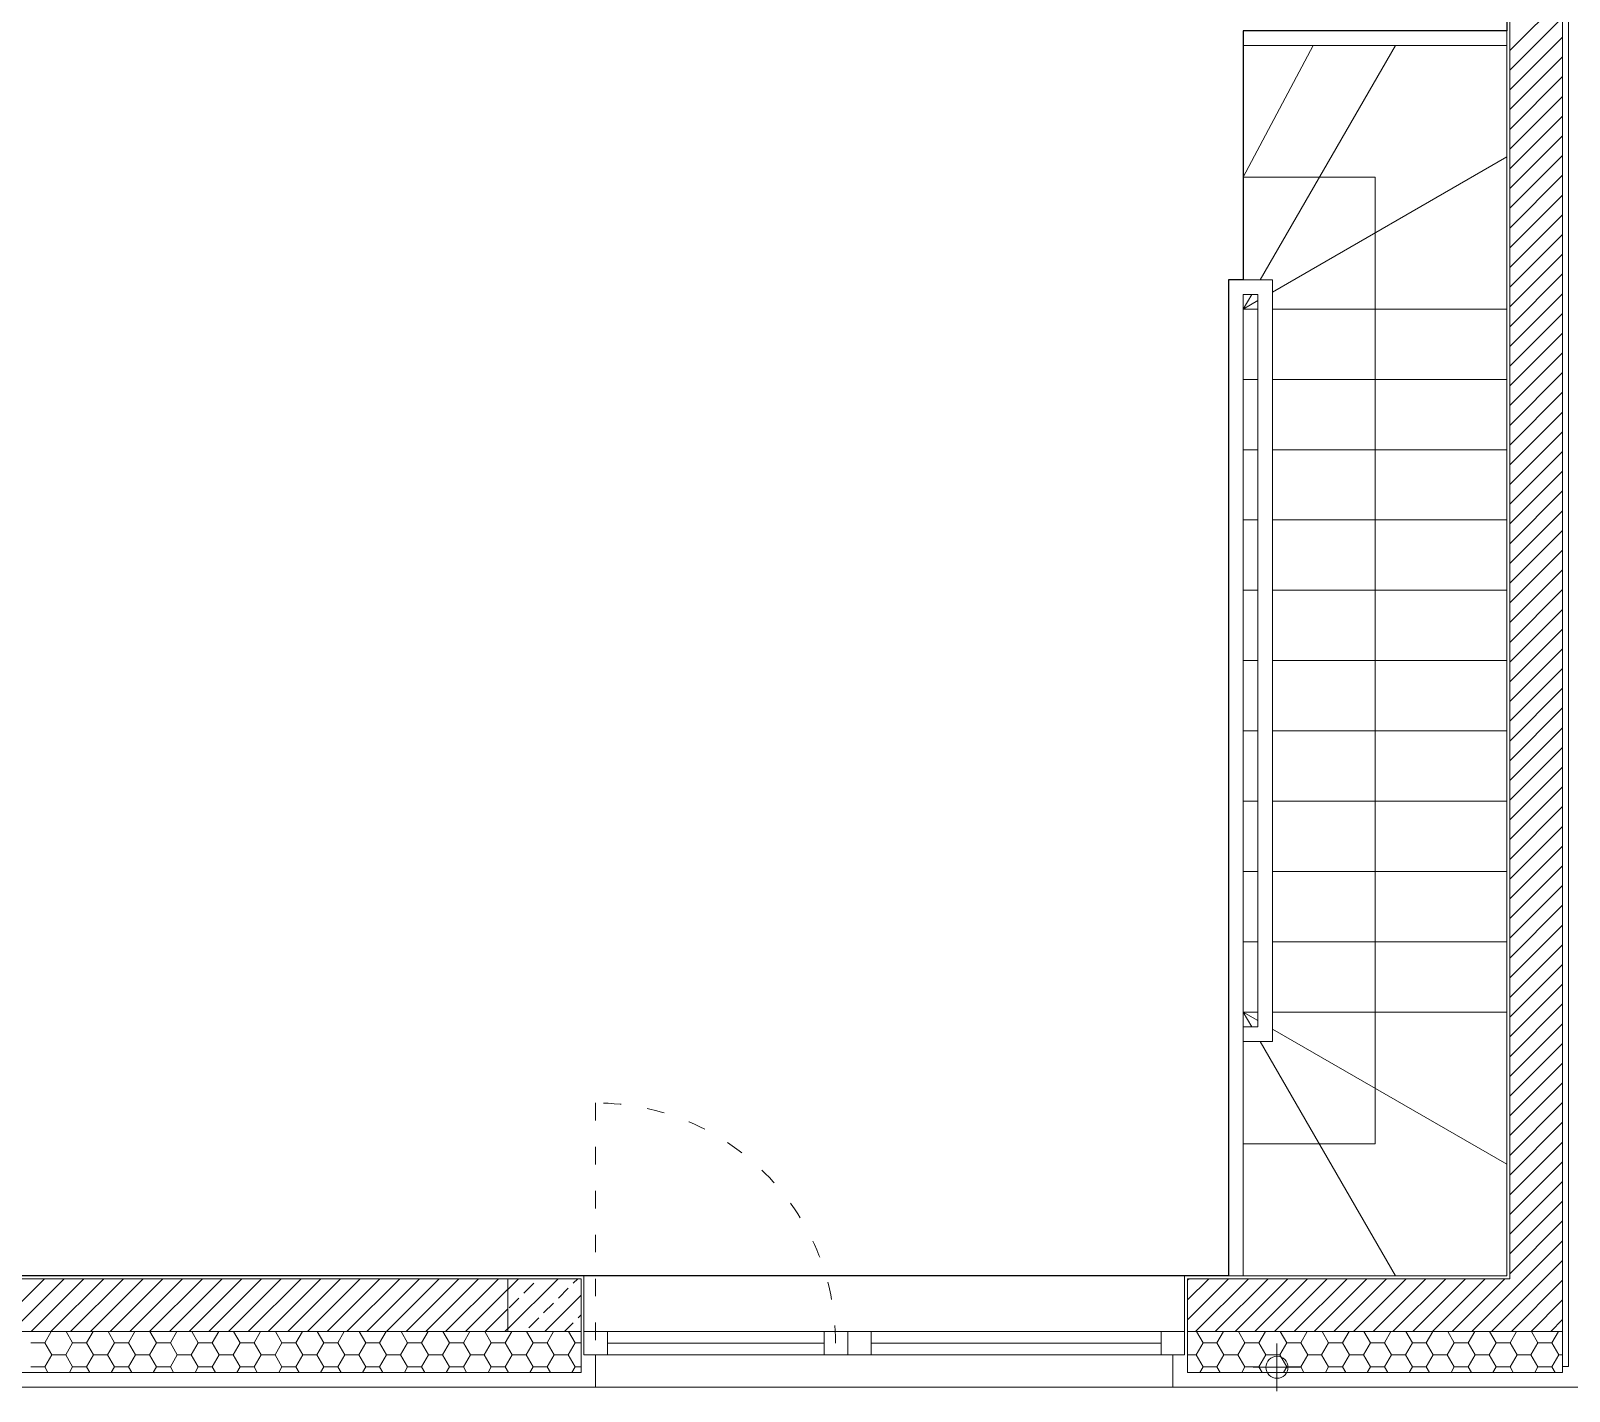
# Model space of a CAD drawing. Header units: millimetres. Extents: x 1780 to 154263, y -7240 to 17216.
# Drawn here: x 151126 to 151651, y 3004 to 3468 of the extents above; entities that cross this region are included whole.
import ezdxf

# ---------------------------------------------------------------- set-up
doc = ezdxf.new("R2010")
doc.units = ezdxf.units.MM
doc.linetypes.add('ACAD_ISO03W100', pattern=[30, 12, -18])
for name, color, linetype, lineweight in [('2d_SX_gruba przekroje', 90, 'Continuous', 20), ('2d_SX_instalacje - kanalizacja opadowa', 130, 'Continuous', 5), ('2d_SX_oznaczenia', 40, 'Continuous', 0), ('2d_SX_stolarka okienna', 5, 'Continuous', 5), ('2d_SX_szraf', 251, 'Continuous', 0), ('2d_SX_warstwy', 181, 'Continuous', 9), ('2d_SX_widok', 10, 'Continuous', 9)]:
    doc.layers.add(name, color=color, linetype=linetype, lineweight=lineweight)
doc.layers.add('2d_SX_powierzchnia', color=251, linetype='Continuous', plot=False)
doc.layers.add('2d_SX_rewizja 18 września', color=210, linetype='Continuous')

# ---------------------------------------------------------------- blocks, each defined once
blk = doc.blocks.new('2p bc')
at = {"layer": '2d_SX_gruba przekroje', "color": 8}
for p, q in [((108501, 1290.67), (108501, 2041.67)), ((107715, 1290.67), (108186, 1290.67)), ((108186, 1290.67), (108186, 1263.67)), ((108391, 1263.67), (108391, 1290.67)), ((108391, 1290.67), (108501, 1290.67)), ((108190, 1263.67), (108186, 1263.67)), ((108190, 1252.67), (108190, 1263.67)), ((108387, 1252.67), (108387, 1263.67)), ((108387, 1263.67), (108391, 1263.67)), ((108186, 1252.67), (107677, 1252.67)), ((108186, 1252.67), (108190, 1252.67)), ((108391, 1252.67), (108387, 1252.67)), ((108522.5, 1252.67), (108391, 1252.67))]:
    blk.add_line(p, q, dxfattribs=at)
at = {"layer": '2d_SX_instalacje - kanalizacja opadowa', "color": 8}
for points in [[(108422.5, 1251.25), (108422.5, 1267.59)], [(108430.67, 1259.42), (108414.33, 1259.42)]]:
    blk.add_lwpolyline(points, dxfattribs=at)
blk.add_circle((108422.5, 1259.42), 3.75, dxfattribs=at)
at = {"layer": '2d_SX_oznaczenia', "color": 8, "ltscale": 0.5}
for p, q in [((108411, 1665.67), (108434.89, 1710.67)), ((108456, 1665.67), (108411, 1665.67)), ((108456, 1335.67), (108456, 1665.67)), ((108411, 1335.67), (108456, 1335.67))]:
    blk.add_line(p, q, dxfattribs=at)
at = {"layer": '2d_SX_powierzchnia', "color": 8}
for p, q in [((108501, 2041.67), (108501, 1715.67)), ((108501, 1715.67), (108411, 1715.67)), ((108411, 1715.67), (108411, 1630.67)), ((108411, 1630.67), (108406, 1630.67)), ((108406, 1630.67), (108406, 1290.67)), ((108406, 1290.67), (107715, 1290.67))]:
    blk.add_line(p, q, dxfattribs=at)
at = {"layer": '2d_SX_stolarka okienna', "color": 8, "linetype": 'ACAD_ISO03W100', "ltscale": 0.5}
blk.add_line((108190, 1349.67), (108190, 1267.67), dxfattribs=at)
at = {"layer": '2d_SX_stolarka okienna', "color": 8}
for points in [[(108186, 1271.67), (108194, 1271.67), (108194, 1263.67), (108186, 1263.67), (108186, 1271.67)], [(108194, 1271.67), (108194, 1263.67), (108268, 1263.67), (108268, 1271.67)], [(108276, 1271.67), (108268, 1271.67), (108268, 1263.67), (108276, 1263.67), (108276, 1271.67)], [(108276, 1271.67), (108284, 1271.67), (108284, 1263.67), (108276, 1263.67), (108276, 1271.67)], [(108383, 1271.67), (108383, 1263.67), (108284, 1263.67), (108284, 1271.67)], [(108391, 1271.67), (108383, 1271.67), (108383, 1263.67), (108391, 1263.67), (108391, 1271.67)]]:
    blk.add_lwpolyline(points, close=True, dxfattribs=at)
for points in [[(108194, 1267.67), (108268, 1267.67)], [(108383, 1267.67), (108284, 1267.67)]]:
    blk.add_lwpolyline(points, dxfattribs=at)
at = {"layer": '2d_SX_stolarka okienna', "color": 8, "linetype": 'ACAD_ISO03W100', "ltscale": 0.5}
blk.add_arc((108189.83, 1267.6), 82.07, 0.0486, 89.8832, dxfattribs=at)
at = {"layer": '2d_SX_szraf', "color": 8, "linetype": 'Continuous'}
for p, q in [((108502, 1708.95), (108520, 1726.95)), ((108502, 1702.22), (108520, 1720.22)), ((108502, 1695.48), (108520, 1713.48)), ((108502, 1688.75), (108520, 1706.75)), ((108502, 1682.01), (108520, 1700.01)), ((108502, 1675.28), (108520, 1693.28)), ((108502, 1668.54), (108520, 1686.54)), ((108502, 1661.81), (108520, 1679.81)), ((108502, 1655.07), (108520, 1673.07)), ((108502, 1648.34), (108520, 1666.34)), ((108502, 1641.6), (108520, 1659.6)), ((108502, 1634.87), (108520, 1652.87)), ((108502, 1628.13), (108520, 1646.13)), ((108502, 1621.4), (108520, 1639.4)), ((108502, 1614.66), (108520, 1632.66)), ((108502, 1607.92), (108520, 1625.92)), ((108502, 1601.19), (108520, 1619.19)), ((108502, 1594.45), (108520, 1612.45)), ((108502, 1587.72), (108520, 1605.72)), ((108502, 1580.98), (108520, 1598.98)), ((108502, 1574.25), (108520, 1592.25)), ((108502, 1567.51), (108520, 1585.51)), ((108502, 1560.78), (108520, 1578.78)), ((108502, 1554.04), (108520, 1572.04)), ((108502, 1547.31), (108520, 1565.31)), ((108502, 1540.57), (108520, 1558.57)), ((108502, 1533.84), (108520, 1551.84)), ((108502, 1527.1), (108520, 1545.1)), ((108502, 1520.37), (108520, 1538.37)), ((108502, 1513.63), (108520, 1531.63)), ((108502, 1506.9), (108520, 1524.9)), ((108502, 1500.16), (108520, 1518.16)), ((108502, 1493.43), (108520, 1511.43)), ((108502, 1486.69), (108520, 1504.69)), ((108502, 1479.96), (108520, 1497.96)), ((108502, 1473.22), (108520, 1491.22)), ((108502, 1466.49), (108520, 1484.49)), ((108502, 1459.75), (108520, 1477.75)), ((108502, 1453.02), (108520, 1471.02)), ((108502, 1446.28), (108520, 1464.28)), ((108502, 1439.55), (108520, 1457.55)), ((108502, 1432.81), (108520, 1450.81)), ((108502, 1426.07), (108520, 1444.07)), ((108502, 1419.34), (108520, 1437.34)), ((108502, 1412.6), (108520, 1430.6)), ((108502, 1405.87), (108520, 1423.87)), ((108502, 1399.13), (108520, 1417.13)), ((108502, 1392.4), (108520, 1410.4)), ((108502, 1385.66), (108520, 1403.66)), ((108502, 1378.93), (108520, 1396.93)), ((108502, 1372.19), (108520, 1390.19)), ((108502, 1365.46), (108520, 1383.46)), ((108502, 1358.72), (108520, 1376.72)), ((108502, 1351.99), (108520, 1369.99)), ((108502, 1345.25), (108520, 1363.25)), ((108502, 1338.52), (108520, 1356.52)), ((108502, 1331.78), (108520, 1349.78)), ((108502, 1325.05), (108520, 1343.05)), ((108502, 1318.31), (108520, 1336.31)), ((108502, 1311.58), (108520, 1329.58)), ((108502, 1304.84), (108520, 1322.84)), ((108502, 1298.11), (108520, 1316.11)), ((108502, 1291.37), (108520, 1309.37)), ((108489.03, 1271.67), (108520, 1302.64)), ((108495.76, 1271.67), (108520, 1295.9)), ((107983.89, 1271.67), (108001.89, 1289.67)), ((107990.63, 1271.67), (108008.63, 1289.67)), ((107997.36, 1271.67), (108015.36, 1289.67)), ((108004.1, 1271.67), (108022.1, 1289.67)), ((108010.83, 1271.67), (108028.83, 1289.67)), ((108017.57, 1271.67), (108035.57, 1289.67)), ((108024.3, 1271.67), (108042.3, 1289.67)), ((108031.04, 1271.67), (108049.04, 1289.67)), ((108037.77, 1271.67), (108055.77, 1289.67)), ((108044.51, 1271.67), (108062.51, 1289.67)), ((108051.24, 1271.67), (108069.24, 1289.67)), ((108057.98, 1271.67), (108075.98, 1289.67)), ((108064.71, 1271.67), (108082.71, 1289.67)), ((108071.45, 1271.67), (108089.45, 1289.67)), ((108078.18, 1271.67), (108096.18, 1289.67)), ((108084.92, 1271.67), (108102.92, 1289.67)), ((108091.65, 1271.67), (108109.65, 1289.67)), ((108098.39, 1271.67), (108116.39, 1289.67)), ((108105.12, 1271.67), (108123.12, 1289.67)), ((108111.86, 1271.67), (108129.86, 1289.67)), ((108118.59, 1271.67), (108136.59, 1289.67)), ((108125.33, 1271.67), (108143.33, 1289.67)), ((108132.06, 1271.67), (108150.06, 1289.67)), ((108138.8, 1271.67), (108156.8, 1289.67)), ((108160, 1285.97), (108163.69, 1289.67)), ((108160, 1272.5), (108177.17, 1289.67)), ((108165.5, 1284.74), (108168.87, 1288.11)), ((108177.29, 1283.05), (108180.66, 1286.42)), ((108182.34, 1288.11), (108183.9, 1289.67)), ((108392, 1289.13), (108392.53, 1289.67)), ((108392, 1282.4), (108399.27, 1289.67)), ((108392, 1275.66), (108406, 1289.67)), ((108394.74, 1271.67), (108412.74, 1289.67)), ((108401.47, 1271.67), (108419.47, 1289.67)), ((108408.21, 1271.67), (108426.21, 1289.67)), ((108414.94, 1271.67), (108432.94, 1289.67)), ((108421.68, 1271.67), (108439.68, 1289.67)), ((108428.41, 1271.67), (108446.41, 1289.67)), ((108435.15, 1271.67), (108453.15, 1289.67)), ((108441.88, 1271.67), (108459.88, 1289.67)), ((108448.62, 1271.67), (108466.62, 1289.67)), ((108455.35, 1271.67), (108473.35, 1289.67)), ((108462.09, 1271.67), (108480.09, 1289.67)), ((108468.82, 1271.67), (108486.82, 1289.67)), ((108475.56, 1271.67), (108493.56, 1289.67)), ((108482.29, 1271.67), (108500.29, 1289.67)), ((108502.5, 1271.67), (108520, 1289.17)), ((108145.53, 1271.67), (108160, 1286.13)), ((108160.45, 1279.69), (108163.82, 1283.05)), ((108172.24, 1278), (108175.6, 1281.37)), ((108172.64, 1271.67), (108185, 1284.03)), ((108509.24, 1271.67), (108520, 1282.43)), ((108152.27, 1271.67), (108160, 1279.4)), ((108167.18, 1272.95), (108170.55, 1276.32)), ((108184.02, 1276.32), (108185, 1277.29)), ((108001.98, 1267.82), (108004.2, 1271.67)), ((108011.51, 1267.82), (108009.29, 1271.67)), ((108016.27, 1267.82), (108018.49, 1271.67)), ((108025.8, 1267.82), (108023.58, 1271.67)), ((108030.56, 1267.82), (108032.78, 1271.67)), ((108040.08, 1267.82), (108037.86, 1271.67)), ((108044.85, 1267.82), (108047.07, 1271.67)), ((108054.37, 1267.82), (108052.15, 1271.67)), ((108059.13, 1267.82), (108061.35, 1271.67)), ((108068.66, 1267.82), (108066.44, 1271.67)), ((108073.42, 1267.82), (108075.64, 1271.67)), ((108082.95, 1267.82), (108080.73, 1271.67)), ((108087.71, 1267.82), (108089.93, 1271.67)), ((108097.23, 1267.82), (108095.01, 1271.67)), ((108102, 1267.82), (108104.22, 1271.67)), ((108111.52, 1267.82), (108109.3, 1271.67)), ((108116.28, 1267.82), (108118.5, 1271.67)), ((108125.81, 1267.82), (108123.59, 1271.67)), ((108130.57, 1267.82), (108132.79, 1271.67)), ((108140.1, 1267.82), (108137.88, 1271.67)), ((108144.86, 1267.82), (108147.08, 1271.67)), ((108154.38, 1267.82), (108152.16, 1271.67)), ((108159.01, 1271.67), (108160, 1272.66)), ((108159.15, 1267.82), (108161.37, 1271.67)), ((108168.67, 1267.82), (108166.45, 1271.67)), ((108173.43, 1267.82), (108175.65, 1271.67)), ((108179.37, 1271.67), (108182.34, 1274.64)), ((108182.96, 1267.82), (108180.74, 1271.67)), ((108397.27, 1267.82), (108395.05, 1271.67)), ((108402.03, 1267.82), (108404.25, 1271.67)), ((108411.56, 1267.82), (108409.34, 1271.67)), ((108416.32, 1267.82), (108418.54, 1271.67)), ((108425.85, 1267.82), (108423.63, 1271.67)), ((108430.61, 1267.82), (108432.83, 1271.67)), ((108440.13, 1267.82), (108437.91, 1271.67)), ((108444.9, 1267.82), (108447.12, 1271.67)), ((108454.42, 1267.82), (108452.2, 1271.67)), ((108459.18, 1267.82), (108461.4, 1271.67)), ((108468.71, 1267.82), (108466.49, 1271.67)), ((108473.47, 1267.82), (108475.69, 1271.67)), ((108483, 1267.82), (108480.78, 1271.67)), ((108487.76, 1267.82), (108489.98, 1271.67)), ((108497.28, 1267.82), (108495.06, 1271.67)), ((108502.05, 1267.82), (108504.27, 1271.67)), ((108511.57, 1267.82), (108509.35, 1271.67)), ((108515.97, 1271.67), (108520, 1275.69)), ((108516.33, 1267.82), (108518.55, 1271.67)), ((107997.22, 1267.82), (108001.98, 1267.82)), ((108004.37, 1263.7), (108001.98, 1267.82)), ((108009.13, 1263.7), (108011.51, 1267.82)), ((108011.51, 1267.82), (108016.27, 1267.82)), ((108018.65, 1263.7), (108016.27, 1267.82)), ((108023.42, 1263.7), (108025.8, 1267.82)), ((108025.8, 1267.82), (108030.56, 1267.82)), ((108032.94, 1263.7), (108030.56, 1267.82)), ((108037.7, 1263.7), (108040.08, 1267.82)), ((108040.08, 1267.82), (108044.85, 1267.82)), ((108047.23, 1263.7), (108044.85, 1267.82)), ((108051.99, 1263.7), (108054.37, 1267.82)), ((108054.37, 1267.82), (108059.13, 1267.82)), ((108061.52, 1263.7), (108059.13, 1267.82)), ((108066.28, 1263.7), (108068.66, 1267.82)), ((108068.66, 1267.82), (108073.42, 1267.82)), ((108075.8, 1263.7), (108073.42, 1267.82)), ((108080.57, 1263.7), (108082.95, 1267.82)), ((108082.95, 1267.82), (108087.71, 1267.82)), ((108090.09, 1263.7), (108087.71, 1267.82)), ((108094.85, 1263.7), (108097.23, 1267.82)), ((108097.23, 1267.82), (108102, 1267.82)), ((108104.38, 1263.7), (108102, 1267.82)), ((108109.14, 1263.7), (108111.52, 1267.82)), ((108111.52, 1267.82), (108116.28, 1267.82)), ((108118.67, 1263.7), (108116.28, 1267.82)), ((108123.43, 1263.7), (108125.81, 1267.82)), ((108125.81, 1267.82), (108130.57, 1267.82)), ((108132.95, 1263.7), (108130.57, 1267.82)), ((108137.72, 1263.7), (108140.1, 1267.82)), ((108140.1, 1267.82), (108144.86, 1267.82)), ((108147.24, 1263.7), (108144.86, 1267.82)), ((108152, 1263.7), (108154.38, 1267.82)), ((108154.38, 1267.82), (108159.15, 1267.82)), ((108161.53, 1263.7), (108159.15, 1267.82)), ((108166.29, 1263.7), (108168.67, 1267.82)), ((108168.67, 1267.82), (108173.43, 1267.82)), ((108175.82, 1263.7), (108173.43, 1267.82)), ((108180.58, 1263.7), (108182.96, 1267.82)), ((108182.96, 1267.82), (108185, 1267.82)), ((108394.89, 1263.7), (108397.27, 1267.82)), ((108397.27, 1267.82), (108402.03, 1267.82)), ((108404.42, 1263.7), (108402.03, 1267.82)), ((108409.18, 1263.7), (108411.56, 1267.82)), ((108411.56, 1267.82), (108416.32, 1267.82)), ((108418.7, 1263.7), (108416.32, 1267.82)), ((108423.47, 1263.7), (108425.85, 1267.82)), ((108425.85, 1267.82), (108430.61, 1267.82)), ((108432.99, 1263.7), (108430.61, 1267.82)), ((108437.75, 1263.7), (108440.13, 1267.82)), ((108440.13, 1267.82), (108444.9, 1267.82)), ((108447.28, 1263.7), (108444.9, 1267.82)), ((108452.04, 1263.7), (108454.42, 1267.82)), ((108454.42, 1267.82), (108459.18, 1267.82)), ((108461.57, 1263.7), (108459.18, 1267.82)), ((108466.33, 1263.7), (108468.71, 1267.82)), ((108468.71, 1267.82), (108473.47, 1267.82)), ((108475.85, 1263.7), (108473.47, 1267.82)), ((108480.62, 1263.7), (108483, 1267.82)), ((108483, 1267.82), (108487.76, 1267.82)), ((108490.14, 1263.7), (108487.76, 1267.82)), ((108494.9, 1263.7), (108497.28, 1267.82)), ((108497.28, 1267.82), (108502.05, 1267.82)), ((108504.43, 1263.7), (108502.05, 1267.82)), ((108509.19, 1263.7), (108511.57, 1267.82)), ((108511.57, 1267.82), (108516.33, 1267.82)), ((108518.72, 1263.7), (108516.33, 1267.82)), ((108001.98, 1259.57), (108004.37, 1263.7)), ((108004.37, 1263.7), (108009.13, 1263.7)), ((108011.51, 1259.57), (108009.13, 1263.7)), ((108016.27, 1259.57), (108018.65, 1263.7)), ((108018.65, 1263.7), (108023.42, 1263.7)), ((108025.8, 1259.57), (108023.42, 1263.7)), ((108030.56, 1259.57), (108032.94, 1263.7)), ((108032.94, 1263.7), (108037.7, 1263.7)), ((108040.08, 1259.57), (108037.7, 1263.7)), ((108044.85, 1259.57), (108047.23, 1263.7)), ((108047.23, 1263.7), (108051.99, 1263.7)), ((108054.37, 1259.57), (108051.99, 1263.7)), ((108059.13, 1259.57), (108061.52, 1263.7)), ((108061.52, 1263.7), (108066.28, 1263.7)), ((108068.66, 1259.57), (108066.28, 1263.7)), ((108073.42, 1259.57), (108075.8, 1263.7)), ((108075.8, 1263.7), (108080.57, 1263.7)), ((108082.95, 1259.57), (108080.57, 1263.7)), ((108087.71, 1259.57), (108090.09, 1263.7)), ((108090.09, 1263.7), (108094.85, 1263.7)), ((108097.23, 1259.57), (108094.85, 1263.7)), ((108102, 1259.57), (108104.38, 1263.7)), ((108104.38, 1263.7), (108109.14, 1263.7)), ((108111.52, 1259.57), (108109.14, 1263.7)), ((108116.28, 1259.57), (108118.67, 1263.7)), ((108118.67, 1263.7), (108123.43, 1263.7)), ((108125.81, 1259.57), (108123.43, 1263.7)), ((108130.57, 1259.57), (108132.95, 1263.7)), ((108132.95, 1263.7), (108137.72, 1263.7)), ((108140.1, 1259.57), (108137.72, 1263.7)), ((108144.86, 1259.57), (108147.24, 1263.7)), ((108147.24, 1263.7), (108152, 1263.7)), ((108154.38, 1259.57), (108152, 1263.7)), ((108159.15, 1259.57), (108161.53, 1263.7)), ((108161.53, 1263.7), (108166.29, 1263.7)), ((108168.67, 1259.57), (108166.29, 1263.7)), ((108173.43, 1259.57), (108175.82, 1263.7)), ((108175.82, 1263.7), (108180.58, 1263.7)), ((108182.96, 1259.57), (108180.58, 1263.7)), ((108392, 1263.7), (108394.89, 1263.7)), ((108397.27, 1259.57), (108394.89, 1263.7)), ((108402.03, 1259.57), (108404.42, 1263.7)), ((108404.42, 1263.7), (108409.18, 1263.7)), ((108411.56, 1259.57), (108409.18, 1263.7)), ((108416.32, 1259.57), (108418.7, 1263.7)), ((108418.7, 1263.7), (108423.47, 1263.7)), ((108425.85, 1259.57), (108423.47, 1263.7)), ((108430.61, 1259.57), (108432.99, 1263.7)), ((108432.99, 1263.7), (108437.75, 1263.7)), ((108440.13, 1259.57), (108437.75, 1263.7)), ((108444.9, 1259.57), (108447.28, 1263.7)), ((108447.28, 1263.7), (108452.04, 1263.7)), ((108454.42, 1259.57), (108452.04, 1263.7)), ((108459.18, 1259.57), (108461.57, 1263.7)), ((108461.57, 1263.7), (108466.33, 1263.7)), ((108468.71, 1259.57), (108466.33, 1263.7)), ((108473.47, 1259.57), (108475.85, 1263.7)), ((108475.85, 1263.7), (108480.62, 1263.7)), ((108483, 1259.57), (108480.62, 1263.7)), ((108487.76, 1259.57), (108490.14, 1263.7)), ((108490.14, 1263.7), (108494.9, 1263.7)), ((108497.28, 1259.57), (108494.9, 1263.7)), ((108502.05, 1259.57), (108504.43, 1263.7)), ((108504.43, 1263.7), (108509.19, 1263.7)), ((108511.57, 1259.57), (108509.19, 1263.7)), ((108516.33, 1259.57), (108518.72, 1263.7)), ((108518.72, 1263.7), (108520, 1263.7)), ((107997.22, 1259.57), (108001.98, 1259.57)), ((108003.09, 1257.67), (108001.98, 1259.57)), ((108010.41, 1257.67), (108011.51, 1259.57)), ((108011.51, 1259.57), (108016.27, 1259.57)), ((108017.37, 1257.67), (108016.27, 1259.57)), ((108024.7, 1257.67), (108025.8, 1259.57)), ((108025.8, 1259.57), (108030.56, 1259.57)), ((108031.66, 1257.67), (108030.56, 1259.57)), ((108038.98, 1257.67), (108040.08, 1259.57)), ((108040.08, 1259.57), (108044.85, 1259.57)), ((108045.95, 1257.67), (108044.85, 1259.57)), ((108053.27, 1257.67), (108054.37, 1259.57)), ((108054.37, 1259.57), (108059.13, 1259.57)), ((108060.24, 1257.67), (108059.13, 1259.57)), ((108067.56, 1257.67), (108068.66, 1259.57)), ((108068.66, 1259.57), (108073.42, 1259.57)), ((108074.52, 1257.67), (108073.42, 1259.57)), ((108081.85, 1257.67), (108082.95, 1259.57)), ((108082.95, 1259.57), (108087.71, 1259.57)), ((108088.81, 1257.67), (108087.71, 1259.57)), ((108096.13, 1257.67), (108097.23, 1259.57)), ((108097.23, 1259.57), (108102, 1259.57)), ((108103.1, 1257.67), (108102, 1259.57)), ((108110.42, 1257.67), (108111.52, 1259.57)), ((108111.52, 1259.57), (108116.28, 1259.57)), ((108117.39, 1257.67), (108116.28, 1259.57)), ((108124.71, 1257.67), (108125.81, 1259.57)), ((108125.81, 1259.57), (108130.57, 1259.57)), ((108131.67, 1257.67), (108130.57, 1259.57)), ((108139, 1257.67), (108140.1, 1259.57)), ((108140.1, 1259.57), (108144.86, 1259.57)), ((108145.96, 1257.67), (108144.86, 1259.57)), ((108153.28, 1257.67), (108154.38, 1259.57)), ((108154.38, 1259.57), (108159.15, 1259.57)), ((108160.25, 1257.67), (108159.15, 1259.57)), ((108167.57, 1257.67), (108168.67, 1259.57)), ((108168.67, 1259.57), (108173.43, 1259.57)), ((108174.54, 1257.67), (108173.43, 1259.57)), ((108181.86, 1257.67), (108182.96, 1259.57)), ((108182.96, 1259.57), (108185, 1259.57)), ((108396.17, 1257.67), (108397.27, 1259.57)), ((108397.27, 1259.57), (108402.03, 1259.57)), ((108403.14, 1257.67), (108402.03, 1259.57)), ((108410.46, 1257.67), (108411.56, 1259.57)), ((108411.56, 1259.57), (108416.32, 1259.57)), ((108417.42, 1257.67), (108416.32, 1259.57)), ((108424.75, 1257.67), (108425.85, 1259.57)), ((108425.85, 1259.57), (108430.61, 1259.57)), ((108431.71, 1257.67), (108430.61, 1259.57)), ((108439.03, 1257.67), (108440.13, 1259.57)), ((108440.13, 1259.57), (108444.9, 1259.57)), ((108446, 1257.67), (108444.9, 1259.57)), ((108453.32, 1257.67), (108454.42, 1259.57)), ((108454.42, 1259.57), (108459.18, 1259.57)), ((108460.29, 1257.67), (108459.18, 1259.57)), ((108467.61, 1257.67), (108468.71, 1259.57)), ((108468.71, 1259.57), (108473.47, 1259.57)), ((108474.57, 1257.67), (108473.47, 1259.57)), ((108481.9, 1257.67), (108483, 1259.57)), ((108483, 1259.57), (108487.76, 1259.57)), ((108488.86, 1257.67), (108487.76, 1259.57)), ((108496.18, 1257.67), (108497.28, 1259.57)), ((108497.28, 1259.57), (108502.05, 1259.57)), ((108503.15, 1257.67), (108502.05, 1259.57)), ((108510.47, 1257.67), (108511.57, 1259.57)), ((108511.57, 1259.57), (108516.33, 1259.57)), ((108517.44, 1257.67), (108516.33, 1259.57))]:
    blk.add_line(p, q, dxfattribs=at)
at = {"layer": '2d_SX_warstwy', "color": 8}
for p, q in [((108520, 1257.67), (108520, 2093.67)), ((108520, 1259.67), (108520, 2091.67)), ((108522, 2091.67), (108522, 1259.67)), ((108520, 2079.67), (108520, 1271.67)), ((108520, 1271.67), (108520, 2079.67)), ((108502, 2061.67), (108502, 1289.67)), ((107714, 1289.67), (108160, 1289.67)), ((108160, 1289.67), (108185, 1289.67)), ((108160, 1271.67), (108160, 1289.67)), ((108160, 1289.67), (108160, 1271.67)), ((108185, 1289.67), (108185, 1271.67)), ((108502, 1289.67), (108392, 1289.67)), ((108392, 1289.67), (108392, 1271.67)), ((107696, 1271.67), (108185, 1271.67)), ((108160, 1271.67), (107696, 1271.67)), ((108185, 1271.67), (108160, 1271.67)), ((108185, 1271.67), (108185, 1257.67)), ((108520, 1271.67), (108392, 1271.67)), ((108392, 1271.67), (108392, 1257.67)), ((108392, 1271.67), (108520, 1271.67)), ((108185, 1257.67), (107682, 1257.67)), ((108392, 1257.67), (108520, 1257.67)), ((108522, 1259.67), (108520, 1259.67))]:
    blk.add_line(p, q, dxfattribs=at)
at = {"layer": '2d_SX_widok', "color": 8, "ltscale": 0.5}
for p, q in [((108411, 1710.67), (108411, 1715.67)), ((108411, 1715.67), (108501, 1715.67)), ((108501, 1715.67), (108501, 1710.67)), ((108501, 1710.67), (108411, 1710.67)), ((108501, 1710.67), (108411, 1710.67)), ((108411, 1710.67), (108411, 1630.67)), ((108416.77, 1630.67), (108462.96, 1710.67)), ((108501, 1620.67), (108501, 1710.67)), ((108421, 1626.44), (108501, 1672.63)), ((108411, 1630.67), (108406, 1630.67)), ((108406, 1630.67), (108406, 1290.67)), ((108421, 1630.67), (108411, 1630.67)), ((108421, 1620.67), (108421, 1630.67)), ((108411, 1290.67), (108411, 1625.67)), ((108416, 1625.67), (108411, 1625.67)), ((108411, 1620.67), (108413.89, 1625.67)), ((108411, 1625.67), (108411, 1620.67)), ((108411, 1620.67), (108416, 1623.55)), ((108416, 1620.67), (108416, 1625.67)), ((108416, 1620.67), (108411, 1620.67)), ((108411, 1620.67), (108411, 1596.67)), ((108411, 1620.67), (108416, 1620.67)), ((108416, 1375.67), (108416, 1620.67)), ((108421, 1370.67), (108421, 1620.67)), ((108501, 1620.67), (108421, 1620.67)), ((108421, 1620.67), (108501, 1620.67)), ((108501, 1596.67), (108501, 1620.67)), ((108411, 1596.67), (108416, 1596.67)), ((108416, 1596.67), (108411, 1596.67)), ((108411, 1596.67), (108411, 1572.67)), ((108421, 1596.67), (108501, 1596.67)), ((108501, 1596.67), (108421, 1596.67)), ((108501, 1572.67), (108501, 1596.67)), ((108411, 1572.67), (108416, 1572.67)), ((108416, 1572.67), (108411, 1572.67)), ((108411, 1572.67), (108411, 1548.67)), ((108421, 1572.67), (108501, 1572.67)), ((108501, 1572.67), (108421, 1572.67)), ((108501, 1548.67), (108501, 1572.67)), ((108416, 1548.67), (108411, 1548.67)), ((108411, 1548.67), (108411, 1524.67)), ((108411, 1548.67), (108416, 1548.67)), ((108501, 1548.67), (108421, 1548.67)), ((108421, 1548.67), (108501, 1548.67)), ((108501, 1524.67), (108501, 1548.67)), ((108411, 1500.67), (108411, 1524.67)), ((108411, 1524.67), (108416, 1524.67)), ((108411, 1524.67), (108416, 1524.67)), ((108421, 1524.67), (108501, 1524.67)), ((108421, 1524.67), (108501, 1524.67)), ((108501, 1524.67), (108501, 1500.67)), ((108416, 1500.67), (108411, 1500.67)), ((108411, 1476.67), (108411, 1500.67)), ((108411, 1500.67), (108416, 1500.67)), ((108501, 1500.67), (108421, 1500.67)), ((108421, 1500.67), (108501, 1500.67)), ((108501, 1500.67), (108501, 1476.67)), ((108416, 1476.67), (108411, 1476.67)), ((108411, 1452.67), (108411, 1476.67)), ((108411, 1476.67), (108416, 1476.67)), ((108501, 1476.67), (108421, 1476.67)), ((108421, 1476.67), (108501, 1476.67)), ((108501, 1476.67), (108501, 1452.67)), ((108416, 1452.67), (108411, 1452.67)), ((108411, 1428.67), (108411, 1452.67)), ((108411, 1452.67), (108416, 1452.67)), ((108501, 1452.67), (108421, 1452.67)), ((108421, 1452.67), (108501, 1452.67)), ((108501, 1452.67), (108501, 1428.67)), ((108416, 1428.67), (108411, 1428.67)), ((108411, 1404.67), (108411, 1428.67)), ((108411, 1428.67), (108416, 1428.67)), ((108501, 1428.67), (108421, 1428.67)), ((108421, 1428.67), (108501, 1428.67)), ((108501, 1428.67), (108501, 1404.67)), ((108416, 1404.67), (108411, 1404.67)), ((108411, 1380.67), (108411, 1404.67)), ((108411, 1404.67), (108416, 1404.67)), ((108501, 1404.67), (108421, 1404.67)), ((108421, 1404.67), (108501, 1404.67)), ((108501, 1404.67), (108501, 1380.67)), ((108411, 1380.67), (108413.89, 1375.67)), ((108411, 1380.67), (108416, 1377.78)), ((108416, 1380.67), (108411, 1380.67)), ((108411, 1380.67), (108411, 1290.67)), ((108416, 1380.67), (108411, 1380.67)), ((108411, 1375.67), (108416, 1375.67)), ((108501, 1380.67), (108421, 1380.67)), ((108501, 1380.67), (108421, 1380.67)), ((108501, 1290.67), (108501, 1380.67)), ((108411, 1370.67), (108421, 1370.67)), ((108416.77, 1370.67), (108462.96, 1290.67)), ((108421, 1374.89), (108501, 1328.71)), ((108391, 1290.67), (108186, 1290.67)), ((108186, 1290.67), (108186, 1290.67)), ((108391, 1290.67), (108391, 1290.67)), ((108406, 1290.67), (108411, 1290.67)), ((108411, 1290.67), (108501, 1290.67)), ((108523.13, 1252.67), (107237, 1252.67)), ((108190, 1252.67), (108387, 1252.67)), ((108521.87, 1252.67), (108521.87, 1252.67)), ((108521.87, 1252.67), (108521.87, 1252.67)), ((108521.87, 1252.67), (109808, 1252.67))]:
    blk.add_line(p, q, dxfattribs=at)

msp = doc.modelspace()

# ---------------------------------------------------------------- block references
at = {"layer": '2d_SX_rewizja 18 września'}
msp.add_blockref('2p bc', (43128.91, 1752.76), dxfattribs=at)

doc.saveas('drawing.dxf')
